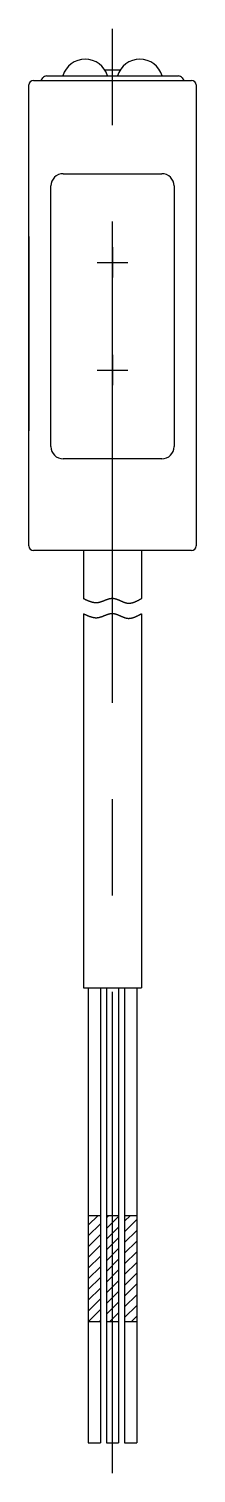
# Model space of a CAD drawing. Extents: x -19 to 102, y -28 to 519.
# Drawn here: x 16 to 27, y 124.6 to 219.8 of the extents above; entities that cross this region are included whole.
import ezdxf

# ---------------------------------------------------------------- set-up
doc = ezdxf.new("R2010")
doc.units = 0
doc.linetypes.add('CENTER', pattern=[50.8, 31.75, -6.35, 6.35, -6.35])
doc.linetypes.add('DASHED', pattern=[19.05, 12.7, -6.35])
doc.layers.get('0').update_dxf_attribs({"linetype": 'CONTINUOUS'})
doc.layers.add('CENTER', color=1, linetype='CONTINUOUS')

msp = doc.modelspace()

# ---------------------------------------------------------------- linework, layer by layer
at = {"color": 7, "linetype": 'CONTINUOUS'}
for p, q in [((16.3, 216.443), (16.8, 216.443)), ((16.8, 216.443), (16.911, 216.61)), ((16.8, 216.443), (26.2, 216.443)), ((17.161, 216.743), (25.839, 216.743)), ((20.989, 217.143), (22.011, 217.143)), ((26.089, 216.61), (26.2, 216.443)), ((26.2, 216.443), (26.7, 216.443)), ((16, 185.743), (16, 216.143)), ((27, 216.143), (27, 185.743)), ((18.25, 210.293), (24.75, 210.293)), ((17.45, 192.293), (17.45, 209.493)), ((25.55, 209.493), (25.55, 192.293)), ((16, 206.143), (16, 193.343)), ((24.75, 191.493), (18.25, 191.493)), ((19.6, 185.443), (16.3, 185.443)), ((23.4, 185.443), (19.6, 185.443)), ((19.6, 185.443), (19.6, 182.27)), ((26.7, 185.443), (23.4, 185.443)), ((23.4, 185.443), (23.4, 182.27)), ((19.6, 181.27), (19.6, 156.6)), ((23.4, 181.27), (23.4, 156.6)), ((19.6, 156.6), (19.9, 156.6)), ((19.9, 156.6), (19.9, 141.6)), ((19.9, 156.6), (20.7, 156.6)), ((20.7, 156.6), (20.7, 141.6)), ((20.7, 156.6), (21.1, 156.6)), ((21.1, 156.6), (21.1, 141.6)), ((21.1, 156.6), (21.9, 156.6)), ((21.9, 156.6), (21.9, 141.6)), ((21.9, 156.6), (22.3, 156.6)), ((22.3, 156.6), (22.3, 141.6)), ((22.3, 156.6), (23.1, 156.6)), ((23.1, 156.6), (23.1, 141.6)), ((23.1, 156.6), (23.4, 156.6)), ((19.9, 141.6), (19.9, 134.6)), ((19.9, 141.6), (20.7, 141.6)), ((20.7, 141.6), (20.7, 134.6)), ((21.1, 141.6), (21.1, 134.6)), ((21.1, 141.6), (21.9, 141.6)), ((21.9, 141.6), (21.9, 134.6)), ((22.3, 141.6), (22.3, 134.6)), ((22.3, 141.6), (23.1, 141.6)), ((23.1, 141.6), (23.1, 134.6)), ((19.9, 134.6), (19.9, 126.6)), ((19.9, 134.6), (20.7, 134.6)), ((20.7, 134.6), (20.7, 126.6)), ((21.1, 134.6), (21.1, 126.6)), ((21.1, 134.6), (21.9, 134.6)), ((21.9, 134.6), (21.9, 126.6)), ((22.3, 134.6), (22.3, 126.6)), ((22.3, 134.6), (23.1, 134.6)), ((23.1, 134.6), (23.1, 126.6)), ((19.9, 126.6), (20.7, 126.6)), ((21.1, 126.6), (21.9, 126.6)), ((22.3, 126.6), (23.1, 126.6))]:
    msp.add_line(p, q, dxfattribs=at)
at = {"color": 3, "linetype": 'DASHED'}
for p, q in [((21.5, 205.443), (21.5, 203.443)), ((20.5, 204.443), (22.5, 204.443)), ((21.5, 198.343), (21.5, 196.343)), ((20.5, 197.343), (22.5, 197.343))]:
    msp.add_line(p, q, dxfattribs=at)
at = {"color": 3, "linetype": 'CONTINUOUS'}
for p, q in [((19.9, 140.946), (20.554, 141.6)), ((19.9, 140.239), (20.7, 141.039)), ((21.1, 141.439), (21.261, 141.6)), ((21.1, 140.732), (21.9, 141.532)), ((22.3, 141.225), (22.675, 141.6)), ((22.3, 140.517), (23.1, 141.317)), ((19.9, 139.532), (20.7, 140.332)), ((21.1, 140.025), (21.9, 140.825)), ((21.1, 139.317), (21.9, 140.117)), ((22.3, 139.81), (23.1, 140.61)), ((19.9, 138.825), (20.7, 139.625)), ((21.1, 138.61), (21.9, 139.41)), ((22.3, 139.103), (23.1, 139.903)), ((22.3, 138.396), (23.1, 139.196)), ((19.9, 138.117), (20.7, 138.917)), ((19.9, 137.41), (20.7, 138.21)), ((21.1, 137.903), (21.9, 138.703)), ((22.3, 137.689), (23.1, 138.489)), ((19.9, 136.703), (20.7, 137.503)), ((21.1, 137.196), (21.9, 137.996)), ((21.1, 136.489), (21.9, 137.289)), ((22.3, 136.982), (23.1, 137.782)), ((19.9, 135.996), (20.7, 136.796)), ((21.1, 135.782), (21.9, 136.582)), ((22.3, 136.275), (23.1, 137.075)), ((22.3, 135.568), (23.1, 136.368)), ((19.9, 135.289), (20.7, 136.089)), ((19.918, 134.6), (20.7, 135.382)), ((21.1, 135.075), (21.9, 135.875)), ((22.3, 134.861), (23.1, 135.661)), ((20.625, 134.6), (20.7, 134.675)), ((21.332, 134.6), (21.9, 135.168)), ((22.747, 134.6), (23.1, 134.953))]:
    msp.add_line(p, q, dxfattribs=at)
at = {"color": 3}
for points in [[(19.6, 182.27, 0), (19.617, 182.262, 0), (19.634, 182.254, 0), (19.651, 182.246, 0), (19.669, 182.238, 0), (19.686, 182.23, 0), (19.703, 182.222, 0), (19.72, 182.214, 0), (19.738, 182.206, 0), (19.755, 182.199, 0), (19.772, 182.191, 0), (19.789, 182.183, 0), (19.806, 182.176, 0), (19.823, 182.168, 0), (19.84, 182.161, 0), (19.858, 182.153, 0), (19.875, 182.146, 0), (19.892, 182.139, 0), (19.909, 182.132, 0), (19.926, 182.125, 0), (19.944, 182.118, 0), (19.961, 182.112, 0), (19.978, 182.105, 0), (19.995, 182.099, 0), (20.012, 182.093, 0), (20.029, 182.087, 0), (20.047, 182.081, 0), (20.064, 182.075, 0), (20.081, 182.07, 0), (20.098, 182.065, 0), (20.115, 182.06, 0), (20.133, 182.055, 0), (20.15, 182.05, 0), (20.167, 182.046, 0), (20.184, 182.042, 0), (20.201, 182.038, 0), (20.218, 182.034, 0), (20.236, 182.031, 0), (20.253, 182.027, 0), (20.27, 182.024, 0), (20.287, 182.022, 0), (20.304, 182.019, 0), (20.322, 182.017, 0), (20.339, 182.016, 0), (20.356, 182.014, 0), (20.373, 182.013, 0), (20.39, 182.012, 0), (20.407, 182.011, 0), (20.425, 182.011, 0), (20.442, 182.011, 0), (20.459, 182.012, 0), (20.476, 182.012, 0), (20.493, 182.014, 0), (20.51, 182.015, 0), (20.528, 182.017, 0), (20.545, 182.019, 0), (20.562, 182.022, 0), (20.579, 182.025, 0), (20.596, 182.028, 0), (20.613, 182.032, 0), (20.631, 182.036, 0), (20.648, 182.04, 0), (20.665, 182.044, 0), (20.682, 182.049, 0), (20.699, 182.054, 0), (20.716, 182.059, 0), (20.734, 182.065, 0), (20.751, 182.07, 0), (20.768, 182.076, 0), (20.785, 182.082, 0), (20.802, 182.088, 0), (20.819, 182.095, 0), (20.837, 182.101, 0), (20.854, 182.108, 0), (20.871, 182.114, 0), (20.888, 182.121, 0), (20.905, 182.128, 0), (20.922, 182.135, 0), (20.939, 182.142, 0), (20.957, 182.149, 0), (20.974, 182.155, 0), (20.991, 182.162, 0), (21.008, 182.169, 0), (21.025, 182.176, 0), (21.042, 182.183, 0), (21.059, 182.19, 0), (21.076, 182.196, 0), (21.094, 182.203, 0), (21.111, 182.209, 0), (21.128, 182.216, 0), (21.145, 182.222, 0), (21.162, 182.228, 0), (21.179, 182.234, 0), (21.196, 182.239, 0), (21.213, 182.245, 0), (21.23, 182.25, 0), (21.247, 182.255, 0), (21.265, 182.26, 0), (21.282, 182.264, 0), (21.299, 182.268, 0), (21.316, 182.272, 0), (21.333, 182.276, 0), (21.35, 182.279, 0), (21.367, 182.282, 0), (21.384, 182.285, 0), (21.401, 182.287, 0), (21.418, 182.289, 0), (21.435, 182.291, 0), (21.452, 182.292, 0), (21.469, 182.292, 0), (21.486, 182.293, 0), (21.503, 182.292, 0), (21.52, 182.292, 0), (21.538, 182.29, 0), (21.555, 182.289, 0), (21.572, 182.287, 0), (21.588, 182.285, 0), (21.606, 182.282, 0), (21.623, 182.279, 0), (21.64, 182.275, 0), (21.657, 182.271, 0), (21.674, 182.267, 0), (21.691, 182.262, 0), (21.707, 182.258, 0), (21.724, 182.253, 0), (21.741, 182.247, 0), (21.758, 182.242, 0), (21.775, 182.236, 0), (21.792, 182.23, 0), (21.809, 182.223, 0), (21.826, 182.217, 0), (21.843, 182.21, 0), (21.86, 182.203, 0), (21.877, 182.197, 0), (21.894, 182.189, 0), (21.911, 182.182, 0), (21.928, 182.175, 0), (21.945, 182.168, 0), (21.962, 182.16, 0), (21.979, 182.153, 0), (21.996, 182.145, 0), (22.013, 182.137, 0), (22.03, 182.13, 0), (22.047, 182.122, 0), (22.064, 182.115, 0), (22.08, 182.107, 0), (22.097, 182.099, 0), (22.114, 182.092, 0), (22.131, 182.085, 0), (22.148, 182.077, 0), (22.165, 182.07, 0), (22.182, 182.063, 0), (22.199, 182.056, 0), (22.216, 182.05, 0), (22.233, 182.043, 0), (22.25, 182.037, 0), (22.267, 182.03, 0), (22.283, 182.024, 0), (22.3, 182.019, 0), (22.317, 182.013, 0), (22.334, 182.008, 0), (22.351, 182.003, 0), (22.368, 181.998, 0), (22.385, 181.994, 0), (22.402, 181.99, 0), (22.419, 181.986, 0), (22.436, 181.983, 0), (22.453, 181.98, 0), (22.47, 181.977, 0), (22.486, 181.975, 0), (22.503, 181.973, 0), (22.52, 181.972, 0), (22.537, 181.97, 0), (22.554, 181.97, 0), (22.571, 181.97, 0), (22.588, 181.97, 0), (22.605, 181.97, 0), (22.622, 181.971, 0), (22.639, 181.972, 0), (22.655, 181.974, 0), (22.672, 181.976, 0), (22.689, 181.978, 0), (22.706, 181.981, 0), (22.723, 181.984, 0), (22.74, 181.987, 0), (22.757, 181.99, 0), (22.774, 181.994, 0), (22.791, 181.998, 0), (22.808, 182.002, 0), (22.825, 182.007, 0), (22.842, 182.012, 0), (22.858, 182.017, 0), (22.875, 182.023, 0), (22.892, 182.028, 0), (22.909, 182.034, 0), (22.926, 182.04, 0), (22.943, 182.046, 0), (22.96, 182.053, 0), (22.977, 182.06, 0), (22.994, 182.067, 0), (23.011, 182.074, 0), (23.028, 182.081, 0), (23.045, 182.088, 0), (23.061, 182.096, 0), (23.078, 182.104, 0), (23.095, 182.112, 0), (23.112, 182.12, 0), (23.129, 182.128, 0), (23.146, 182.136, 0), (23.163, 182.145, 0), (23.18, 182.153, 0), (23.197, 182.162, 0), (23.214, 182.17, 0), (23.231, 182.179, 0), (23.248, 182.188, 0), (23.265, 182.197, 0), (23.282, 182.206, 0), (23.299, 182.215, 0), (23.315, 182.224, 0), (23.332, 182.233, 0), (23.349, 182.243, 0), (23.366, 182.252, 0), (23.383, 182.261, 0), (23.4, 182.27, 0)], [(19.6, 181.27, 0), (19.617, 181.262, 0), (19.634, 181.254, 0), (19.651, 181.246, 0), (19.669, 181.238, 0), (19.686, 181.23, 0), (19.703, 181.222, 0), (19.72, 181.214, 0), (19.738, 181.206, 0), (19.755, 181.199, 0), (19.772, 181.191, 0), (19.789, 181.183, 0), (19.806, 181.176, 0), (19.823, 181.168, 0), (19.84, 181.161, 0), (19.858, 181.153, 0), (19.875, 181.146, 0), (19.892, 181.139, 0), (19.909, 181.132, 0), (19.926, 181.125, 0), (19.944, 181.118, 0), (19.961, 181.112, 0), (19.978, 181.105, 0), (19.995, 181.099, 0), (20.012, 181.093, 0), (20.029, 181.087, 0), (20.047, 181.081, 0), (20.064, 181.075, 0), (20.081, 181.07, 0), (20.098, 181.065, 0), (20.115, 181.06, 0), (20.133, 181.055, 0), (20.15, 181.05, 0), (20.167, 181.046, 0), (20.184, 181.042, 0), (20.201, 181.038, 0), (20.218, 181.034, 0), (20.236, 181.031, 0), (20.253, 181.027, 0), (20.27, 181.024, 0), (20.287, 181.022, 0), (20.304, 181.019, 0), (20.322, 181.017, 0), (20.339, 181.016, 0), (20.356, 181.014, 0), (20.373, 181.013, 0), (20.39, 181.012, 0), (20.407, 181.011, 0), (20.425, 181.011, 0), (20.442, 181.011, 0), (20.459, 181.012, 0), (20.476, 181.012, 0), (20.493, 181.014, 0), (20.51, 181.015, 0), (20.528, 181.017, 0), (20.545, 181.019, 0), (20.562, 181.022, 0), (20.579, 181.025, 0), (20.596, 181.028, 0), (20.613, 181.032, 0), (20.631, 181.036, 0), (20.648, 181.04, 0), (20.665, 181.044, 0), (20.682, 181.049, 0), (20.699, 181.054, 0), (20.716, 181.059, 0), (20.734, 181.065, 0), (20.751, 181.07, 0), (20.768, 181.076, 0), (20.785, 181.082, 0), (20.802, 181.088, 0), (20.819, 181.095, 0), (20.837, 181.101, 0), (20.854, 181.108, 0), (20.871, 181.114, 0), (20.888, 181.121, 0), (20.905, 181.128, 0), (20.922, 181.135, 0), (20.939, 181.142, 0), (20.957, 181.149, 0), (20.974, 181.155, 0), (20.991, 181.162, 0), (21.008, 181.169, 0), (21.025, 181.176, 0), (21.042, 181.183, 0), (21.059, 181.19, 0), (21.076, 181.196, 0), (21.094, 181.203, 0), (21.111, 181.209, 0), (21.128, 181.216, 0), (21.145, 181.222, 0), (21.162, 181.228, 0), (21.179, 181.234, 0), (21.196, 181.239, 0), (21.213, 181.245, 0), (21.23, 181.25, 0), (21.247, 181.255, 0), (21.265, 181.26, 0), (21.282, 181.264, 0), (21.299, 181.268, 0), (21.316, 181.272, 0), (21.333, 181.276, 0), (21.35, 181.279, 0), (21.367, 181.282, 0), (21.384, 181.285, 0), (21.401, 181.287, 0), (21.418, 181.289, 0), (21.435, 181.291, 0), (21.452, 181.292, 0), (21.469, 181.292, 0), (21.486, 181.293, 0), (21.503, 181.292, 0), (21.52, 181.292, 0), (21.538, 181.29, 0), (21.555, 181.289, 0), (21.572, 181.287, 0), (21.588, 181.285, 0), (21.606, 181.282, 0), (21.623, 181.279, 0), (21.64, 181.275, 0), (21.657, 181.271, 0), (21.674, 181.267, 0), (21.691, 181.262, 0), (21.707, 181.258, 0), (21.724, 181.253, 0), (21.741, 181.247, 0), (21.758, 181.242, 0), (21.775, 181.236, 0), (21.792, 181.23, 0), (21.809, 181.223, 0), (21.826, 181.217, 0), (21.843, 181.21, 0), (21.86, 181.203, 0), (21.877, 181.197, 0), (21.894, 181.189, 0), (21.911, 181.182, 0), (21.928, 181.175, 0), (21.945, 181.168, 0), (21.962, 181.16, 0), (21.979, 181.153, 0), (21.996, 181.145, 0), (22.013, 181.137, 0), (22.03, 181.13, 0), (22.047, 181.122, 0), (22.064, 181.115, 0), (22.08, 181.107, 0), (22.097, 181.099, 0), (22.114, 181.092, 0), (22.131, 181.085, 0), (22.148, 181.077, 0), (22.165, 181.07, 0), (22.182, 181.063, 0), (22.199, 181.056, 0), (22.216, 181.05, 0), (22.233, 181.043, 0), (22.25, 181.037, 0), (22.267, 181.03, 0), (22.283, 181.024, 0), (22.3, 181.019, 0), (22.317, 181.013, 0), (22.334, 181.008, 0), (22.351, 181.003, 0), (22.368, 180.998, 0), (22.385, 180.994, 0), (22.402, 180.99, 0), (22.419, 180.986, 0), (22.436, 180.983, 0), (22.453, 180.98, 0), (22.47, 180.977, 0), (22.486, 180.975, 0), (22.503, 180.973, 0), (22.52, 180.972, 0), (22.537, 180.97, 0), (22.554, 180.97, 0), (22.571, 180.97, 0), (22.588, 180.97, 0), (22.605, 180.97, 0), (22.622, 180.971, 0), (22.639, 180.972, 0), (22.655, 180.974, 0), (22.672, 180.976, 0), (22.689, 180.978, 0), (22.706, 180.981, 0), (22.723, 180.984, 0), (22.74, 180.987, 0), (22.757, 180.99, 0), (22.774, 180.994, 0), (22.791, 180.998, 0), (22.808, 181.002, 0), (22.825, 181.007, 0), (22.842, 181.012, 0), (22.858, 181.017, 0), (22.875, 181.023, 0), (22.892, 181.028, 0), (22.909, 181.034, 0), (22.926, 181.04, 0), (22.943, 181.046, 0), (22.96, 181.053, 0), (22.977, 181.06, 0), (22.994, 181.067, 0), (23.011, 181.074, 0), (23.028, 181.081, 0), (23.045, 181.088, 0), (23.061, 181.096, 0), (23.078, 181.104, 0), (23.095, 181.112, 0), (23.112, 181.12, 0), (23.129, 181.128, 0), (23.146, 181.136, 0), (23.163, 181.145, 0), (23.18, 181.153, 0), (23.197, 181.162, 0), (23.214, 181.17, 0), (23.231, 181.179, 0), (23.248, 181.188, 0), (23.265, 181.197, 0), (23.282, 181.206, 0), (23.299, 181.215, 0), (23.315, 181.224, 0), (23.332, 181.233, 0), (23.349, 181.243, 0), (23.366, 181.252, 0), (23.383, 181.261, 0), (23.4, 181.27, 0)]]:
    msp.add_polyline3d(points, dxfattribs=at)
at = {"color": 7, "linetype": 'CONTINUOUS'}
for centre, radius, start, end in [((19.7, 216.306), 1.538, 16.53212, 163.46788), ((23.3, 216.306), 1.537, 16.53212, 163.46788), ((16.3, 216.143), 0.3, 90, 180), ((17.161, 216.443), 0.3, 90, 146.30993), ((25.839, 216.443), 0.3, 33.69007, 90), ((26.7, 216.143), 0.3, 0, 90), ((18.25, 209.493), 0.8, 90, 180), ((24.75, 209.493), 0.8, 0, 90), ((18.25, 192.293), 0.8, 180, 270), ((24.75, 192.293), 0.8, 270, 0), ((16.3, 185.743), 0.3, 180, 270), ((26.7, 185.743), 0.3, 270, 0)]:
    msp.add_arc(centre, radius, start, end, dxfattribs=at)
at = {"layer": 'CENTER', "color": 1, "linetype": 'CENTER'}
msp.add_line((21.5, 124.6), (21.5, 219.843), dxfattribs=at)

doc.saveas('drawing.dxf')
